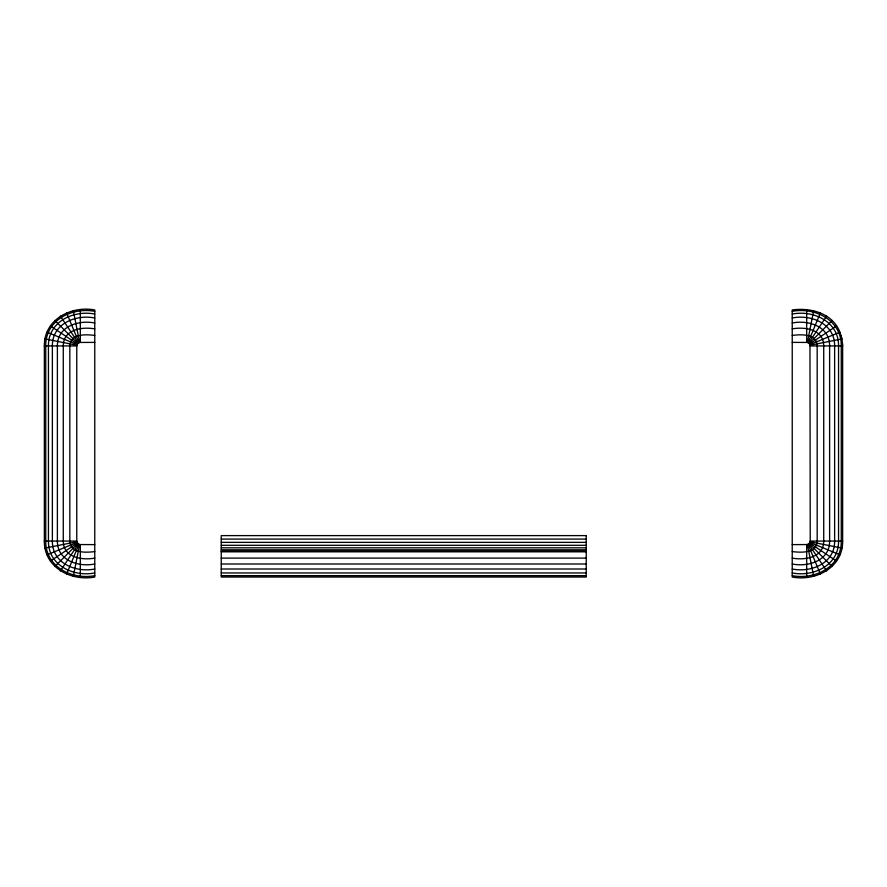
<?xml version="1.0" encoding="UTF-8"?>
<svg xmlns="http://www.w3.org/2000/svg" width="887" height="887" viewBox="0 0 887 887"><rect width="100%" height="100%" fill="white"/><g stroke="black" fill="none" stroke-linecap="round" stroke-linejoin="round"><path stroke-width="1.33" d="M792.235 544.618L807.381 544.551L809.631 543.044L810.23 541.07L809.964 344.577L839.911 332.159C832.616 313.244 810.663 307.357 792.235 309.962L792.235 577.038C815.829 581.55 843.06 567.436 842.65 541.07L842.639 345.841M44.35 345.93C43.94 319.564 71.171 305.45 94.765 309.962L94.765 577.038C71.171 581.55 43.94 567.436 44.35 541.07L44.35 345.93L76.77 345.93L77.369 343.956L79.619 342.449L94.765 342.382M73.299 576.35L79.619 544.551L77.812 543.576L76.77 541.07L76.77 345.93M792.235 342.382L807.381 342.449L813.701 310.65M66.547 574.299L78.954 544.341M807.381 342.449L808.046 342.659L820.442 312.701M60.338 570.973L78.344 544.019M809.964 344.577L808.656 342.981L826.662 316.027M832.117 320.495L809.188 343.424M54.883 566.505L77.812 543.576M50.415 561.05L77.369 543.044M809.631 343.956L836.585 325.95M47.089 554.83L77.036 542.423M810.164 345.231L841.963 338.912L839.956 332.303M45.037 548.088L76.836 541.769M94.765 311.348C71.947 306.935 45.337 320.285 45.736 345.93L45.736 541.07C45.337 566.715 71.947 580.065 94.765 575.652M792.235 311.348C815.053 306.935 841.663 320.285 841.264 345.93L841.264 541.07C841.663 566.715 815.053 580.065 792.235 575.652M94.765 314.053C73.466 309.862 48.086 321.693 48.441 345.93L48.441 541.07C48.086 565.307 73.466 577.138 94.765 572.947M792.235 314.053C813.523 309.862 838.914 321.693 838.559 345.93L838.559 541.07C838.914 565.307 813.523 577.138 792.235 572.947M94.765 317.989C75.705 314.153 52.078 323.755 52.377 345.93L52.377 541.07C52.078 563.245 75.705 572.847 94.765 569.01M792.235 317.989C811.295 314.153 834.922 323.755 834.623 345.93L834.623 541.07C834.922 563.245 811.295 572.847 792.235 569.01M94.765 323.001C78.588 319.719 57.167 326.361 57.389 345.93L57.389 541.07C57.167 560.639 78.588 567.281 94.765 563.999M792.235 323.001C808.412 319.719 829.822 326.361 829.611 345.93L829.611 541.07C829.822 560.639 808.412 567.281 792.235 563.999M94.765 328.889C82.081 326.549 63.21 329.443 63.276 345.93L63.276 541.07C63.21 557.557 82.081 560.451 94.765 558.111M792.235 328.889C804.919 326.549 823.79 329.443 823.724 345.93L823.724 541.07C823.79 557.557 804.919 560.451 792.235 558.111M94.765 335.441C86.305 334.299 70.062 333.423 69.829 345.93L69.829 541.07C70.062 553.577 86.305 552.701 94.765 551.559M792.235 335.441C800.695 334.299 816.938 333.423 817.171 345.93L817.171 541.07C816.938 553.577 800.695 552.701 792.235 551.559M810.23 345.93L842.65 345.93L841.963 338.912M221.251 539.085L586.24 539.085M44.35 541.07L76.77 541.07M810.23 541.07L842.65 541.07M221.251 542.367L586.24 542.367M79.619 544.551L94.765 544.618M221.251 545.305L586.24 545.305M221.251 547.811L586.24 547.811M221.251 549.785L586.24 549.785M221.251 551.137L586.24 551.137M221.251 551.825L586.24 551.825M221.251 558.111L586.24 558.111M221.251 563.999L586.24 563.999M221.251 569.01L586.24 569.01M221.251 572.947L586.24 572.947M221.251 575.652L586.24 575.652M45.037 338.912L76.836 345.231M841.963 548.088L810.164 541.769M839.911 554.83L809.964 542.423M77.036 344.577L47.089 332.159M808.046 342.659L808.656 342.981M50.415 325.95L77.369 343.956M809.631 543.044L836.585 561.05M809.188 543.576L832.117 566.505M54.883 320.495L77.812 343.424M826.662 570.973L808.656 544.019M60.338 316.027L78.344 342.981M808.046 544.341L820.442 574.299M66.547 312.701L78.954 342.659M840.92 335.497L841.563 337.614M813.701 576.35L807.381 544.551M73.299 310.65L79.619 342.449M842.362 343.036L842.572 345.087M806.682 309.962L806.682 342.382M806.682 544.618L806.682 577.038M80.318 309.962L80.318 342.382M80.318 544.618L80.318 577.038M586.24 535.615L221.251 535.615L221.251 577.038L586.24 577.038L586.24 535.615"/></g></svg>
